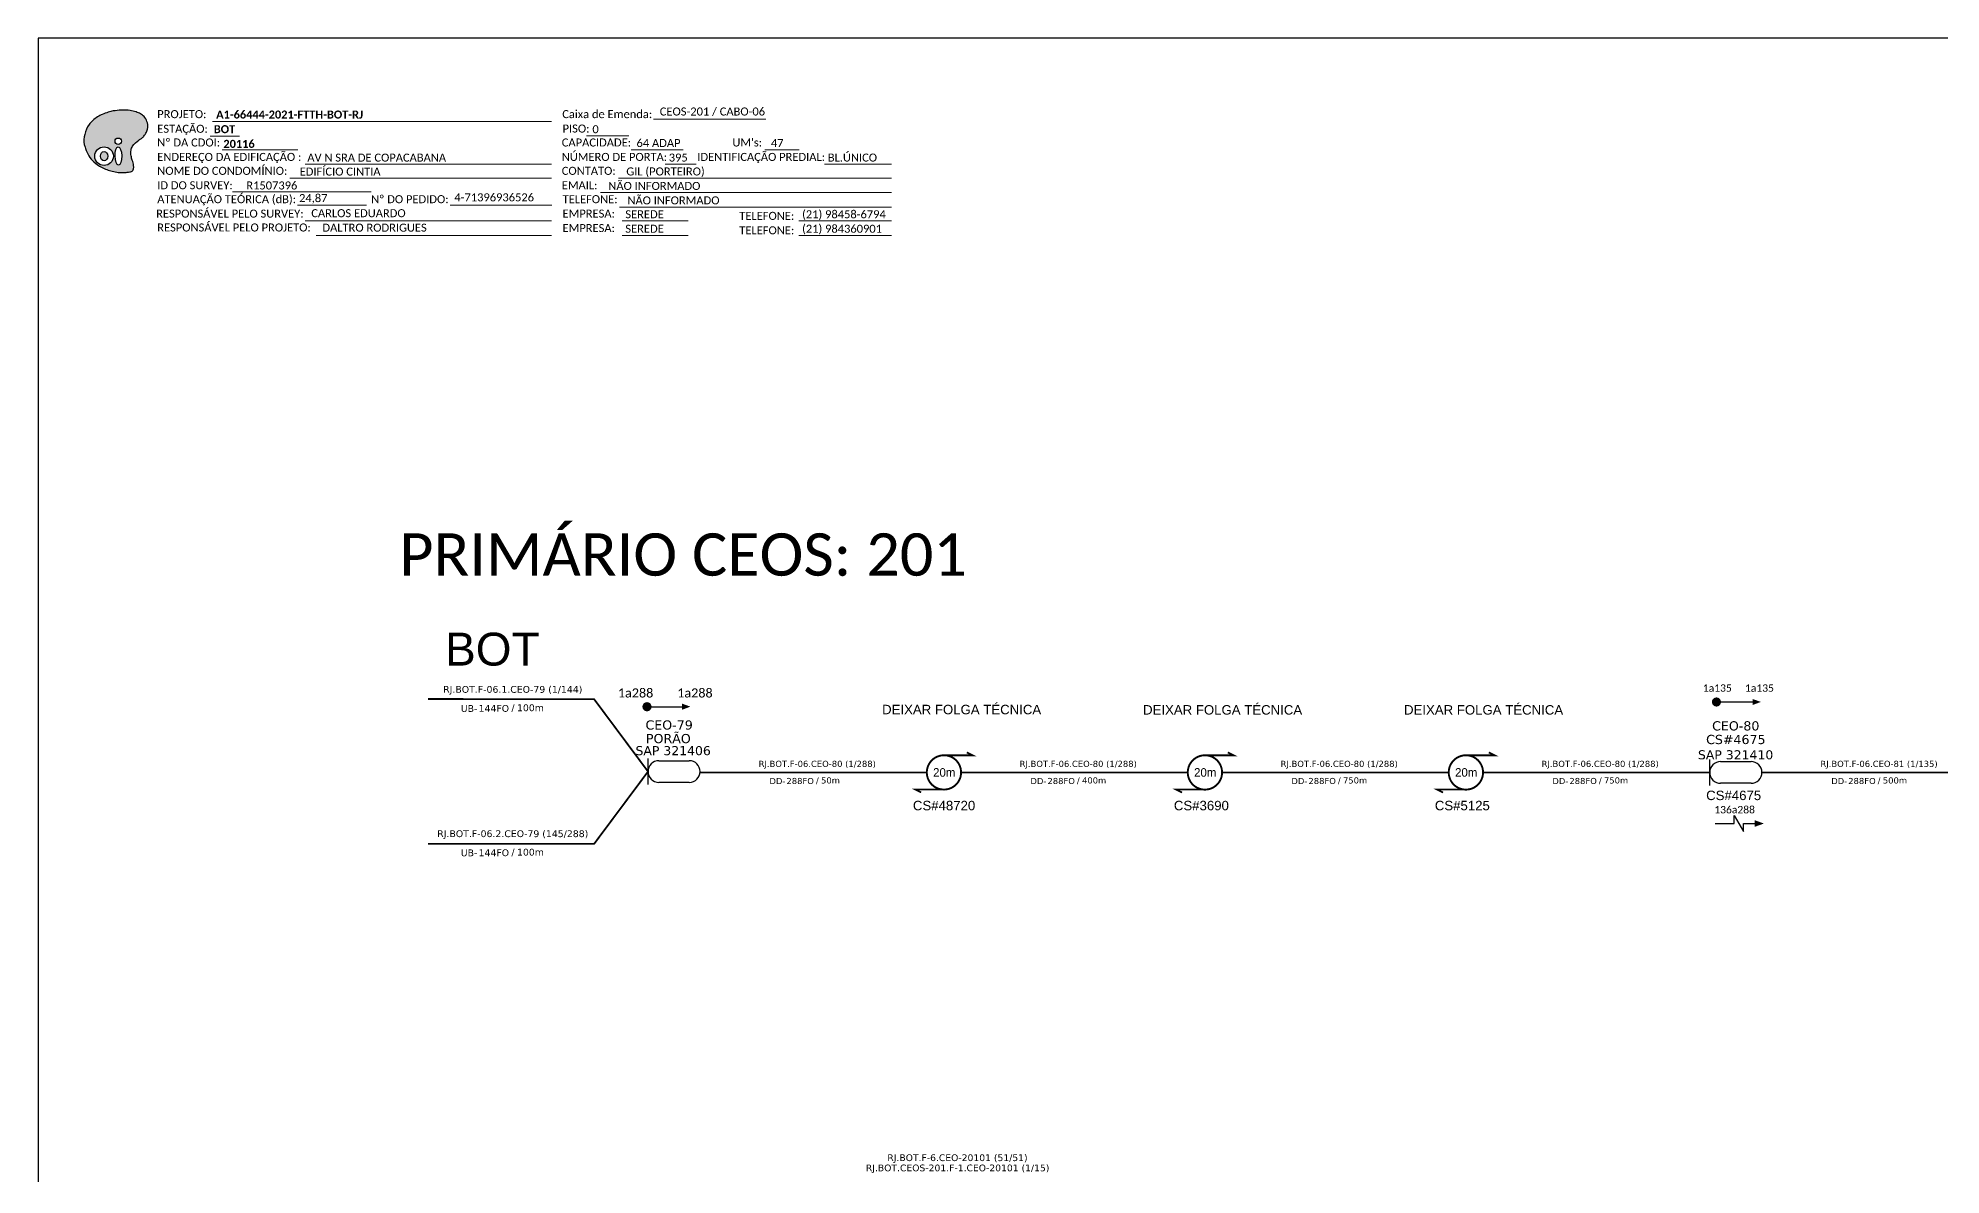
# Model space of a CAD drawing. Header units: metres. Extents: x -1286 to 449, y -500 to 94.
# Drawn here: x -1286.1 to -859.7, y -160.5 to 94.2 of the extents above; entities that cross this region are included whole.
import ezdxf
from ezdxf.enums import TextEntityAlignment as Align

# ---------------------------------------------------------------- set-up
doc = ezdxf.new("R2010")
doc.units = ezdxf.units.M
for name, color, linetype in [('20.4-CEO', 1, 'Continuous'), ('20.4-CEOS', 1, 'Continuous'), ('20.5-CABO AÉREO', 1, 'Continuous'), ('CEO', 1, 'Continuous'), ('SETA', 7, 'Continuous'), ('texto', 255, 'Continuous')]:
    doc.layers.add(name, color=color, linetype=linetype)
doc.layers.add('40.1-ETIQUETAS', color=1, linetype='Continuous', lineweight=20)
doc.styles.add('ARIAL', font='arial.ttf')
doc.styles.add('siredit', font='verdana.ttf')
doc.styles.add('WMF-Calibri0', font='calibri.ttf')
doc.styles.add('WMF-Calibri1', font='calibrib.ttf')

# ---------------------------------------------------------------- blocks, each defined once
blk = doc.blocks.new('OI')
h = blk.add_hatch(color=40)
edge = h.paths.add_edge_path()
edge.add_spline(control_points=[(4.35, -0.67), (3.92, -0.99), (3.26, -1.5), (2.81, -2.59), (2.9, -3.5), (3.06, -4.27), (3.31, -4.85), (3.37, -5.39), (3.4, -5.88), (3.2, -6.4), (2.54, -6.61), (1.65, -6.63), (0.55, -6.67), (-0.56, -6.42), (-1.61, -6.14), (-2.77, -5.61), (-3.92, -4.77), (-4.89, -3.7), (-5.34, -2.65), (-5.6, -1.94), (-5.85, -0.96), (-5.71, 0.47), (-5.1, 2.02), (-4.14, 3.02), (-3.3, 3.61), (-2.37, 4.16), (-1.36, 4.44), (-0.56, 4.7), (0.79, 4.85), (2.24, 4.97), (3.79, 4.57), (4.67, 4.21), (5.44, 3.65), (5.76, 2.99), (6.03, 2.21), (6.01, 1.46), (5.72, 0.64), (5.31, 0.08), (4.88, -0.38), (4.51, -0.55), (4.35, -0.67)], knot_values=[0, 0, 0, 0, 1.60434, 2.417191, 3.427595, 4.282808, 4.776746, 5.304182, 5.888771, 6.258406, 6.858137, 7.79129, 8.986195, 10.124242, 11.187857, 12.242908, 13.953784, 15.414161, 16.515391, 17.349188, 17.675853, 19.552021, 21.515531, 22.568638, 23.63245, 24.621084, 25.782718, 26.745347, 27.142653, 29.870543, 31.004649, 31.921532, 32.709589, 33.801391, 34.042471, 35.192333, 35.971461, 36.628871, 37.254359, 37.836911, 37.836911, 37.836911, 37.836911], degree=3, periodic=0)
h.paths.add_polyline_path([(1.13, -0.87, -1), (-0.04, -0.87, -1)], flags=16)
edge = h.paths.add_edge_path(flags=16)
edge.add_ellipse((0.56, -3.59), major_axis=(-0.02, 1.71), ratio=0.361305, start_angle=0, end_angle=360)
h.paths.add_polyline_path([(-0.36, -3.62, -1), (-3.8, -3.62, -1)], flags=16)
edge = h.paths.add_edge_path(flags=0)
edge.add_ellipse((-2.08, -3.62), major_axis=(0, 0.885), ratio=0.758294, start_angle=0, end_angle=360)
at = {"color": 40}
for centre, radius in [((-2.08, -3.62), 1.72), ((0.54, -0.87), 0.587)]:
    blk.add_circle(centre, radius, dxfattribs=at)
blk.add_ellipse((-2.08, -3.62), major_axis=(0, 0.885), ratio=0.758294, start_param=-3.141592653589792, end_param=3.141592653589792, dxfattribs=at)
blk.add_ellipse((0.56, -3.59), major_axis=(-0.02, 1.71), ratio=0.361305, dxfattribs=at)
at = {"color": 40, "start_tangent": (-0.800898, -0.598801), "end_tangent": (-0.800898, -0.598801)}
blk.add_spline([(4.35, -0.67), (3.2, -1.78), (2.9, -2.54), (2.92, -3.55), (3.12, -4.38), (3.28, -4.85), (3.37, -5.37), (3.35, -5.95), (3.2, -6.29), (2.66, -6.55), (1.73, -6.63), (0.54, -6.62), (-0.58, -6.41), (-1.6, -6.11), (-2.56, -5.67), (-3.95, -4.67), (-4.89, -3.56), (-5.37, -2.56), (-5.64, -1.78), (-5.72, -1.46), (-5.63, 0.42), (-4.84, 2.22), (-4.13, 2.99), (-3.27, 3.62), (-2.4, 4.09), (-1.3, 4.47), (-0.37, 4.72), (0.02, 4.77), (2.75, 4.8), (3.85, 4.53), (4.69, 4.16), (5.31, 3.68), (5.85, 2.73), (5.93, 2.5), (5.94, 1.35), (5.67, 0.62), (5.29, 0.08), (4.84, -0.36), (4.35, -0.67)], degree=3, dxfattribs=at)

msp = doc.modelspace()

# ---------------------------------------------------------------- linework, layer by layer
msp.add_lwpolyline([(-1286.07, -499.81), (-445.07, -499.81), (-445.07, 94.19), (-1286.07, 94.19)], close=True)
at = {"color": 7, "lineweight": 0}
for points in [[(-1246.96, 75.52), (-1170.98, 75.52)], [(-1148.15, 76.01), (-1123.01, 76.01)], [(-1247.47, 72.24), (-1240.92, 72.24)], [(-1244.81, 69.17), (-1227.84, 69.17)], [(-1163.19, 72.28), (-1153.71, 72.28)], [(-1153.14, 69.17), (-1141.52, 69.17)], [(-1123.2, 69.17), (-1115.53, 69.17)], [(-1226.24, 65.93), (-1170.98, 65.93)], [(-1145.56, 65.93), (-1138.61, 65.93)], [(-1109.86, 65.93), (-1094.82, 65.93)], [(-1242.49, 59.75), (-1211.44, 59.75)], [(-1229.65, 62.82), (-1170.98, 62.82)], [(-1156.02, 62.82), (-1094.8, 62.82)], [(-1227.96, 56.79), (-1212.45, 56.79)], [(-1193.73, 56.79), (-1170.96, 56.79)], [(-1160.06, 59.58), (-1094.8, 59.58)], [(-1155.78, 56.34), (-1094.8, 56.34)], [(-1226.24, 53.23), (-1170.98, 53.23)], [(-1155.17, 53.23), (-1140.37, 53.23)], [(-1115.57, 53.23), (-1094.8, 53.23)], [(-1223.75, 49.99), (-1170.98, 49.99)], [(-1155.17, 49.99), (-1140.37, 49.99)], [(-1115.57, 49.99), (-1094.8, 49.99)]]:
    msp.add_lwpolyline(points, dxfattribs=at)
at = {"color": 7}
for points, const_width in [([(-1150.12, -55.58, 1), (-1149.1, -55.58, 1)], 1.02), ([(-910.47, -54.53, 1), (-909.46, -54.52, 1)], 1.02), ([(-1083.07, -66.46, 1.000012), (-1083.07, -74.14, 0.999978)], 0.427), ([(-1024.59, -66.46, 1.000012), (-1024.59, -74.15, 0.999978)], 0.427), ([(-966.11, -66.46, 1.000012), (-966.11, -74.15, 0.999978)], 0.427)]:
    msp.add_lwpolyline(points, format="xyb", close=True, dxfattribs=dict(at, const_width=const_width))
for points in [[(-909.97, -54.52), (-901.86, -54.52)], [(-906.01, -81.76), (-906.01, -79.97), (-903.87, -83.56), (-903.87, -81.76)]]:
    msp.add_lwpolyline(points, dxfattribs=at)
at = {"color": 7, "const_width": 0.4}
for points in [[(-1083.07, -66.46), (-1076.67, -66.46), (-1077.95, -65.82)], [(-1024.59, -66.46), (-1018.19, -66.46), (-1019.47, -65.82)], [(-966.11, -66.46), (-959.71, -66.46), (-960.99, -65.82)], [(-1083.07, -74.14), (-1089.47, -74.14), (-1088.19, -74.79)], [(-1024.59, -74.15), (-1030.99, -74.15), (-1029.71, -74.79)], [(-966.11, -74.15), (-972.51, -74.15), (-971.23, -74.79)]]:
    msp.add_lwpolyline(points, dxfattribs=at)
at = {"layer": '20.4-CEO', "color": 7}
for p, q in [((-1146.95, -67.68), (-1140.13, -67.68)), ((-1140.13, -72.54), (-1146.95, -72.54))]:
    msp.add_line(p, q, dxfattribs=at)
at = {"layer": '20.4-CEO', "color": 7, "const_width": 0.406}
for points in [[(-1198.66, -53.86), (-1161.45, -53.91), (-1149.38, -70.11)], [(-1198.66, -86.28), (-1161.45, -86.29), (-1149.38, -70.11)]]:
    msp.add_lwpolyline(points, dxfattribs=at)
at = {"layer": '20.4-CEO', "color": 7}
msp.add_lwpolyline([(-1149.38, -73.04), (-1149.38, -67.17)], dxfattribs=at)
for centre, start, end in [((-1146.95, -70.11), 90, 270), ((-1140.13, -70.11), 270, 90)]:
    msp.add_arc(centre, 2.43, start, end, dxfattribs=at)
at = {"layer": '20.4-CEOS', "color": 7}
for p, q in [((-909.03, -67.87), (-902.21, -67.87)), ((-902.21, -72.74), (-909.03, -72.74))]:
    msp.add_line(p, q, dxfattribs=at)
msp.add_lwpolyline([(-911.47, -73.24), (-911.47, -67.37)], dxfattribs=at)
for centre, start, end in [((-909.03, -70.3), 90, 270), ((-902.21, -70.3), 270, 90)]:
    msp.add_arc(centre, 2.43, start, end, dxfattribs=at)
at = {"layer": '20.5-CABO AÉREO', "color": 7, "ltscale": 8, "const_width": 0.406}
for points in [[(-1137.71, -70.3), (-1086.91, -70.3)], [(-1079.23, -70.3), (-1028.43, -70.3)], [(-1020.75, -70.3), (-969.95, -70.3)], [(-962.27, -70.3), (-911.47, -70.3)], [(-899.78, -70.3), (-848.98, -70.3)]]:
    msp.add_lwpolyline(points, dxfattribs=at)
at = {"layer": 'SETA', "color": 7}
for points in [[(-1149.61, -55.58), (-1140.77, -55.58)], [(-910.23, -81.76), (-906.01, -81.76)], [(-903.87, -81.76), (-900.62, -81.76)]]:
    msp.add_lwpolyline(points, dxfattribs=at)
for points in [[(-1141.74, -54.9), (-1139.88, -55.57), (-1141.74, -56.26)], [(-901.86, -53.85), (-900, -54.51), (-901.85, -55.2)], [(-901.39, -81), (-899.34, -81.75), (-901.39, -82.49)]]:
    msp.add_solid(points, dxfattribs=at)

# ---------------------------------------------------------------- block references
at = {"color": 7, "xscale": 1.213923925163967, "yscale": 1.213923925163967, "zscale": 1.213923925163967, "rotation": 0.1532896023949059}
msp.add_blockref('OI', (-1268.76, 72.14), dxfattribs=at)

# ---------------------------------------------------------------- texts
at = {"color": 7, "lineweight": 0, "style": 'WMF-Calibri0'}
for s, height, p in [('PROJETO:', 1.793, (-1259.36, 76.26)), ('Caixa de Emenda:', 1.7927, (-1168.6, 76.26)), ('ESTAÇÃO:', 1.793, (-1259.36, 72.98)), ('PISO:', 1.793, (-1168.53, 73.03)), ('Nº DA CDOI:', 1.7927, (-1259.36, 69.91)), ('ENDEREÇO DA EDIFICAÇÃO :', 1.7927, (-1259.36, 66.68)), ('CAPACIDADE:', 1.7927, (-1168.71, 69.91)), ('NÚMERO DE PORTA:', 1.7927, (-1168.71, 66.68)), ('IDENTIFICAÇÃO PREDIAL:', 1.7927, (-1138.34, 66.68)), ("UM's:", 1.793, (-1130.47, 69.91)), ('NOME DO CONDOMÍNIO:', 1.7927, (-1259.36, 63.56)), ('CONTATO:', 1.793, (-1168.71, 63.56)), ('ID DO SURVEY:', 1.7927, (-1259.36, 60.33)), ('EMAIL:', 1.793, (-1168.71, 60.33)), ('RESPONSÁVEL PELO SURVEY:', 1.7927, (-1259.6, 53.98)), ('ATENUAÇÃO TEÓRICA (dB):', 1.7927, (-1259.36, 57.21)), ('Nº DO PEDIDO:', 1.7927, (-1211.44, 57.21)), ('TELEFONE:', 1.793, (-1168.53, 57.21)), ('EMPRESA:', 1.793, (-1168.53, 53.98)), ('RESPONSÁVEL PELO PROJETO:', 1.7927, (-1259.36, 50.87)), ('EMPRESA:', 1.793, (-1168.53, 50.74)), ('TELEFONE:', 1.793, (-1128.93, 53.47)), ('TELEFONE:', 1.793, (-1128.93, 50.24))]:
    msp.add_text(s, height=height, dxfattribs=at).set_placement(p)
at = {"color": 7}
for s, height, style, p in [('A1-66444-2021-FTTH-BOT-RJ', 1.7927, 'WMF-Calibri1', (-1246.16, 76.17)), ('CEOS-201 / CABO-06', 1.7927, 'WMF-Calibri0', (-1146.75, 76.85)), ('BOT', 1.793, 'WMF-Calibri1', (-1246.68, 72.89)), ('0', 1.79, 'WMF-Calibri0', (-1161.84, 72.88)), ('AV N SRA DE COPACABANA ', 1.7927, 'WMF-Calibri0', (-1225.73, 66.52)), ('64 ADAP', 1.793, 'WMF-Calibri0', (-1151.96, 69.79)), ('395', 1.793, 'WMF-Calibri0', (-1144.74, 66.53)), ('47', 1.793, 'WMF-Calibri0', (-1121.85, 69.77)), ('BL.ÚNICO', 1.793, 'WMF-Calibri0', (-1109.1, 66.53)), ('EDIFÍCIO CINTIA', 1.7927, 'WMF-Calibri0', (-1227.45, 63.39)), ('GIL (PORTEIRO)', 1.7927, 'WMF-Calibri0', (-1154.25, 63.42)), ('R1507396', 1.793, 'WMF-Calibri0', (-1239.4, 60.28)), ('NÃO INFORMADO', 1.7927, 'WMF-Calibri0', (-1158.28, 60.18)), ('24,87', 1.793, 'WMF-Calibri0', (-1227.58, 57.45)), ('CARLOS EDUARDO', 1.7927, 'WMF-Calibri0', (-1224.84, 54.07)), ('4-71396936526', 1.7927, 'WMF-Calibri0', (-1192.78, 57.62)), ('SEREDE', 1.793, 'WMF-Calibri0', (-1154.47, 53.83)), ('NÃO INFORMADO', 1.7927, 'WMF-Calibri0', (-1154, 56.94)), ('(21) 98458-6794', 1.7927, 'WMF-Calibri0', (-1114.86, 53.83)), ('DALTRO RODRIGUES', 1.7927, 'WMF-Calibri0', (-1222.35, 50.83)), ('SEREDE', 1.793, 'WMF-Calibri0', (-1154.47, 50.59)), ('(21) 984360901', 1.7927, 'WMF-Calibri0', (-1114.86, 50.59)), ('BOT', 7.374, 'ARIAL', (-1194.86, -46.37))]:
    msp.add_text(s, height=height, dxfattribs=dict(at, style=style)).set_placement(p)
at = {"color": 7, "style": 'WMF-Calibri1'}
msp.add_text('20116', height=1.793, dxfattribs=at).set_placement((-1241.03, 69.6), align=Align.CENTER)
at = {"color": 7, "style": 'ARIAL'}
for s, height, p in [('DEIXAR FOLGA TÉCNICA', 2.1168, (-1096.93, -57.27)), ('DEIXAR FOLGA TÉCNICA', 2.1168, (-1038.45, -57.34)), ('DEIXAR FOLGA TÉCNICA', 2.1168, (-979.97, -57.34)), ('CS#48720', 2.117, (-1090.03, -78.78)), ('CS#3690', 2.117, (-1031.55, -78.78)), ('CS#5125', 2.117, (-973.07, -78.78)), ('CS#4675', 2.117, (-912.27, -76.5))]:
    msp.add_text(s, height=height, rotation=359.9867, dxfattribs=at).set_placement(p)
at = {"color": 7}
for p in [(-1085.5, -71.26), (-1027.02, -71.26), (-968.54, -71.26)]:
    msp.add_text('20m', height=1.92, dxfattribs=at).set_placement(p)
at = {"color": 7, "char_height": 2.032, "width": 150.006, "attachment_point": 5, "rotation": 359.9166}
for insert in [(-1152.17, -52.51), (-1138.87, -52.51)]:
    msp.add_mtext('{\\fCalibri|b0|i0|c0|p34;\\C256;1a288}', dxfattribs=dict(at, insert=insert))
at = {"layer": '20.4-CEO', "color": 7, "style": 'siredit'}
for s, height, p in [('CEO-79', 2.06, (-1144.65, -59.67)), ('PORÃO', 2.06, (-1144.83, -62.72)), ('          SAP 321406', 2.032, (-1148.18, -65.42))]:
    msp.add_text(s, height=height, dxfattribs=at).set_placement(p, align=Align.MIDDLE_CENTER)
at = {"layer": '20.4-CEOS', "color": 7, "style": 'siredit'}
for s, height, p in [('CS#4675', 2.06, (-905.62, -62.92)), ('SAP 321410', 2.032, (-905.67, -66.35))]:
    msp.add_text(s, height=height, dxfattribs=at).set_placement(p, align=Align.MIDDLE_CENTER)
at = {"layer": '40.1-ETIQUETAS', "color": 7, "style": 'siredit'}
for s, height, p in [('RJ.BOT.F-06.1.CEO-79 (1/144)', 1.524, (-1179.69, -51.7)), ('RJ.BOT.F-06.CEO-80 (1/288)', 1.3716, (-1111.46, -68.38)), ('RJ.BOT.F-06.CEO-80 (1/288)', 1.3716, (-1052.98, -68.38)), ('RJ.BOT.F-06.CEO-80 (1/288)', 1.3716, (-994.5, -68.38)), ('RJ.BOT.F-06.CEO-80 (1/288)', 1.3716, (-936.02, -68.38)), ('RJ.BOT.F-06.CEO-81 (1/135)', 1.3716, (-873.53, -68.38)), ('RJ.BOT.F-06.2.CEO-79 (145/288)', 1.524, (-1179.69, -84.03)), ('RJ.BOT.F-6.CEO-20101 (51/51)', 1.5036, (-1080.04, -156.61)), ('RJ.BOT.CEOS-201.F-1.CEO-20101 (1/15)', 1.5036, (-1080.01, -158.89))]:
    msp.add_text(s, height=height, dxfattribs=at).set_placement(p, align=Align.MIDDLE_CENTER)
for s, height, p in [('UB-', 1.524, (-1187.62, -55.98)), ('144FO', 1.524, (-1180.52, -55.96)), ('/', 1.52, (-1179.29, -55.82)), ('DD-', 1.372, (-1118.59, -72.24)), ('288FO', 1.372, (-1112.21, -72.22)), ('/', 1.37, (-1111.12, -72.09)), ('DD-', 1.372, (-1060.11, -72.24)), ('288FO', 1.372, (-1053.72, -72.22)), ('/', 1.37, (-1052.64, -72.09)), ('DD-', 1.372, (-1001.63, -72.24)), ('288FO', 1.372, (-995.24, -72.22)), ('/', 1.37, (-994.16, -72.09)), ('DD-', 1.372, (-943.15, -72.24)), ('288FO', 1.372, (-936.76, -72.22)), ('/', 1.37, (-935.68, -72.09)), ('DD-', 1.372, (-880.66, -72.24)), ('288FO', 1.372, (-874.28, -72.22)), ('/', 1.37, (-873.2, -72.09)), ('UB-', 1.524, (-1187.62, -88.32)), ('144FO', 1.524, (-1180.52, -88.3)), ('/', 1.52, (-1179.29, -88.16))]:
    msp.add_text(s, height=height, dxfattribs=at).set_placement(p, align=Align.MIDDLE_RIGHT)
for s, height, p in [('100m', 1.524, (-1178.75, -55.82)), ('50m', 1.372, (-1110.61, -72.09)), ('400m', 1.372, (-1052.13, -72.09)), ('750m', 1.372, (-993.65, -72.09)), ('750m', 1.372, (-935.17, -72.09)), ('500m', 1.372, (-872.68, -72.09)), ('100m', 1.524, (-1178.75, -88.16))]:
    msp.add_text(s, height=height, dxfattribs=at).set_placement(p, align=Align.MIDDLE_LEFT)
at = {"layer": '40.1-ETIQUETAS', "color": 7, "char_height": 1.6591, "width": 28.341, "attachment_point": 5, "style": 'ARIAL'}
for s, insert in [('{\\fCalibri|b0|i0|c0|p34;1a135}', (-909.77, -51.41)), ('{\\fCalibri|b0|i0|c0|p34;1a135}', (-900.33, -51.41)), ('{\\fCalibri|b0|i0|c0|p34;136a288}', (-905.89, -78.66))]:
    msp.add_mtext(s, dxfattribs=dict(at, insert=insert))
at = {"layer": 'CEO', "color": 7, "style": 'siredit'}
msp.add_text('CEO-80', height=2.06, dxfattribs=at).set_placement((-905.64, -59.87), align=Align.MIDDLE_CENTER)
at = {"layer": 'texto', "insert": (-1141.52, -21.55), "char_height": 9.504, "width": 144.8326, "attachment_point": 5}
msp.add_mtext('\\C7;\\fCalibri|b0|i0|c0|p34;PRIMÁRIO CEOS: 201', dxfattribs=at)

doc.saveas('drawing.dxf')
